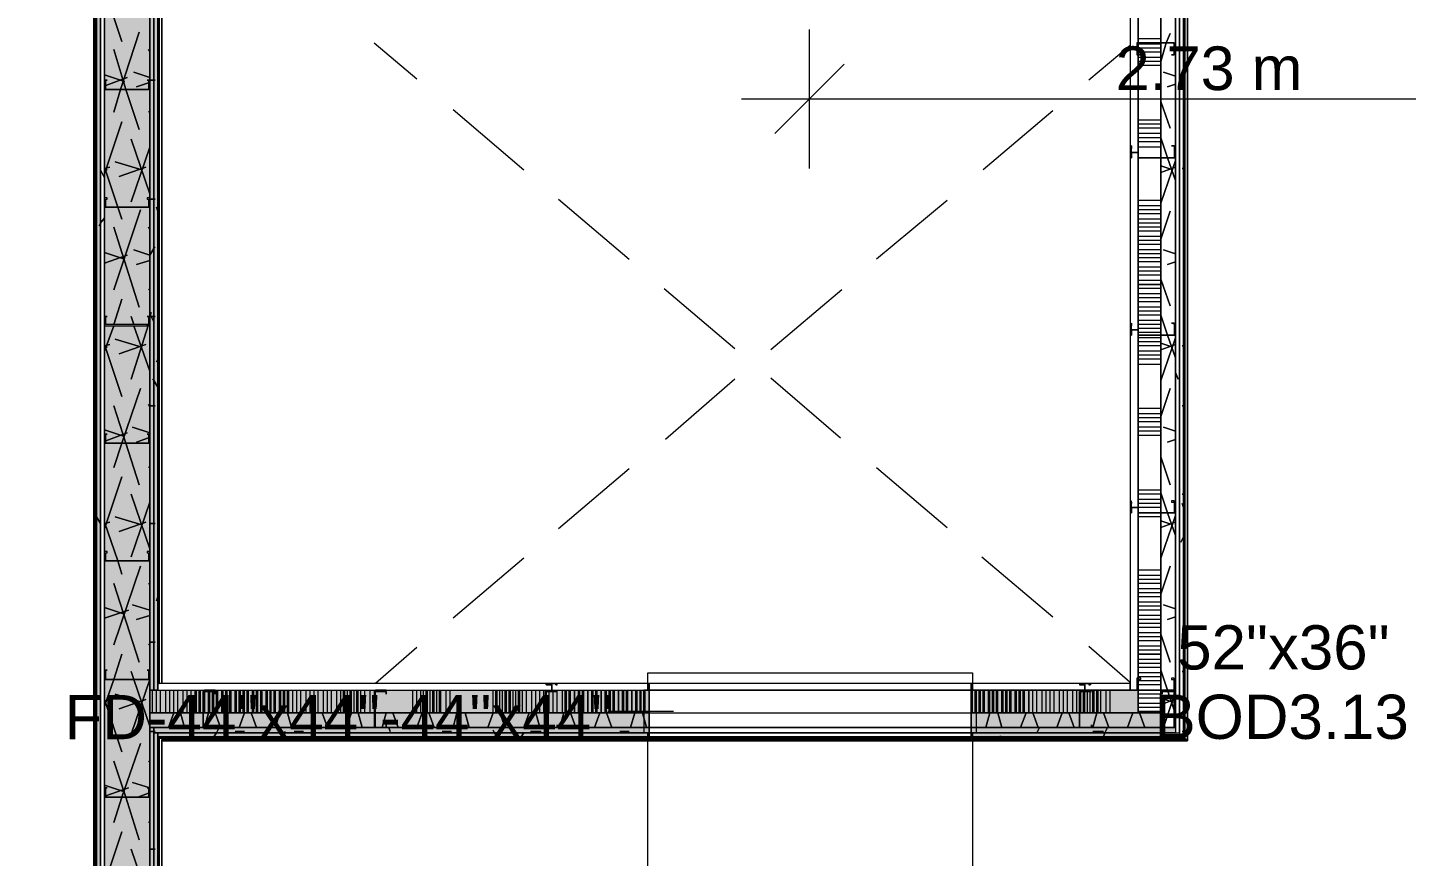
# Model space of a CAD drawing. Header units: metres. Extents: x -2 to 237, y -8 to 52.
# Drawn here: x 16.9 to 21.634, y 29.833 to 32.681 of the extents above; entities that cross this region are included whole.
import ezdxf

# ---------------------------------------------------------------- set-up
doc = ezdxf.new("R2010")
doc.units = ezdxf.units.M
doc.layers.add('HVAC - Ductos', color=5, linetype='Continuous', lineweight=0)
doc.layers.add('PDF2_Text', color=7, linetype='Continuous', lineweight=0)
doc.layers.add('PDF2_Geometry', color=7, linetype='Continuous', lineweight=0, true_color=0xaaaaaa)
doc.layers.add('PDF2_Solid Fills', color=7, linetype='Continuous', lineweight=0, true_color=0xffffff)
doc.styles.add('PDF Helvetica', font='')
doc.styles.get('PDF Helvetica').set_extended_font_data('Helvetica')

msp = doc.modelspace()

# ---------------------------------------------------------------- hatches: boundary and pattern name
at = {"layer": 'PDF2_Solid Fills', "lineweight": 0, "transparency": 33554559}
for points in [[(17.1357, 23.3916), (17.1495, 23.387), (17.1495, 33.5547), (17.1357, 33.5547), (17.1312, 33.541), (17.1312, 23.3916)], [(17.3146, 23.5613), (17.3192, 33.3009), (17.3192, 33.385), (17.1678, 33.385), (17.1678, 23.5567)], [(17.177, 28.4182), (17.1678, 28.4136), (17.1678, 23.5567), (17.3146, 23.5613), (17.3192, 33.3009), (17.3192, 33.385), (17.1678, 33.385), (17.1678, 32.876), (17.177, 32.876), (17.1678, 32.8714), (17.1678, 28.4182)]]:
    msp.add_hatch(color=256, dxfattribs=at).paths.add_polyline_path(points)
h = msp.add_hatch(color=256, dxfattribs=at)
h.paths.add_polyline_path([(17.3192, 30.404), (17.333, 30.404), (17.333, 33.3713), (17.3192, 33.3713)])
h.paths.add_polyline_path([(17.333, 30.2756), (17.3192, 30.2756), (17.3192, 23.5705), (17.333, 23.5705)])
h = msp.add_hatch(color=256, dxfattribs=at)
h.paths.add_polyline_path([(17.3467, 30.404), (17.3467, 33.353), (17.333, 33.353), (17.333, 30.404)])
h.paths.add_polyline_path([(17.3467, 23.5888), (17.3467, 30.2572), (17.333, 30.2572), (17.333, 23.5888)])
h = msp.add_hatch(color=256, dxfattribs=at)
h.paths.add_polyline_path([(20.6855, 32.2339), (20.6901, 32.2752), (20.6855, 32.2752)])
h.paths.add_polyline_path([(20.8369, 32.2339), (20.8415, 32.2706), (20.8369, 32.2706)])
h = msp.add_hatch(color=256, dxfattribs=at)
h.paths.add_polyline_path([(20.6855, 31.624), (20.6901, 31.6607), (20.6855, 31.6607), (20.6855, 31.624)])
h.paths.add_polyline_path([(20.8369, 31.6607), (20.8369, 31.624), (20.8369, 31.624), (20.8414, 31.6603), (20.8414, 31.6607)])
h = msp.add_hatch(color=256, dxfattribs=at)
h.paths.add_polyline_path([(20.6855, 31.014), (20.6901, 31.0507), (20.6855, 31.0507), (20.6855, 31.014)])
h.paths.add_polyline_path([(20.8369, 31.0507), (20.8369, 31.014), (20.8369, 31.014), (20.8414, 31.0503), (20.8414, 31.0507)])
h = msp.add_hatch(color=256, dxfattribs=at)
h.paths.add_polyline_path([(19.0344, 30.3261), (19.0344, 30.404), (17.3192, 30.404), (17.3192, 30.3261)])
h.paths.add_polyline_path([(20.1397, 30.404), (20.1397, 30.3261), (20.713, 30.3261), (20.713, 30.404)])
h = msp.add_hatch(color=256, dxfattribs=at)
h.paths.add_polyline_path([(19.0344, 30.3261), (19.0344, 30.404), (17.3192, 30.404), (17.3192, 30.3261)])
h.paths.add_polyline_path([(20.1397, 30.404), (20.1397, 30.3261), (20.713, 30.3261), (20.713, 30.404)])
h = msp.add_hatch(color=256, dxfattribs=at)
h.paths.add_polyline_path([(19.0344, 30.2756), (19.0344, 30.326), (17.3192, 30.326), (17.3192, 30.2756)])
h.paths.add_polyline_path([(20.1397, 30.326), (20.1397, 30.2756), (20.791, 30.2756), (20.791, 30.326)])
h = msp.add_hatch(color=256, dxfattribs=at)
h.paths.add_polyline_path([(19.0344, 30.2756), (19.0344, 30.326), (17.3192, 30.326), (17.3192, 30.2756)])
h.paths.add_polyline_path([(20.1397, 30.326), (20.1397, 30.2756), (20.791, 30.2756), (20.791, 30.326)])
h = msp.add_hatch(color=256, dxfattribs=at)
h.paths.add_polyline_path([(17.3467, 30.2572), (17.3467, 30.271), (17.3513, 30.271), (17.3513, 30.2572), (19.0344, 30.2572), (19.0344, 30.2756), (17.333, 30.2756), (17.333, 30.2572)])
h.paths.add_polyline_path([(20.1397, 30.2756), (20.1397, 30.2572), (20.8415, 30.2572), (20.8415, 30.2756)])
h = msp.add_hatch(color=256, dxfattribs=at)
h.paths.add_polyline_path([(19.0344, 30.2572), (19.0344, 30.2756), (17.333, 30.2756), (17.333, 30.2572)])
h.paths.add_polyline_path([(20.1397, 30.2756), (20.1397, 30.2572), (20.8415, 30.2572), (20.8415, 30.2756)])
h = msp.add_hatch(color=256, dxfattribs=at)
h.paths.add_polyline_path([(19.0344, 30.2435), (19.0344, 30.2572), (17.3467, 30.2572), (17.3467, 30.2435)])
h.paths.add_polyline_path([(20.8552, 30.2435), (20.8552, 30.2572), (20.1397, 30.2572), (20.1397, 30.2435)])
h = msp.add_hatch(color=256, dxfattribs=at)
h.paths.add_polyline_path([(19.0344, 30.2435), (19.0344, 30.2572), (17.3513, 30.2572), (17.3513, 30.2435)])
h.paths.add_polyline_path([(20.8552, 30.2435), (20.8552, 30.2572), (20.1397, 30.2572), (20.1397, 30.2435)])

# ---------------------------------------------------------------- linework, layer by layer
at = {"layer": 'HVAC - Ductos', "lineweight": 0}
for points in [[(19.5848, 32.1972), (19.5848, 32.4357), (19.5848, 32.6742)], [(19.704, 32.5549), (19.5848, 32.4357), (19.4656, 32.3165)], [(19.3509, 32.4357), (22.5567, 32.4357)], [(19.117, 30.3306), (18.8923, 30.3306)]]:
    msp.add_lwpolyline(points, dxfattribs=at)
for points in [[(19.0298, 30.404), (19.0298, 30.4636), (20.1443, 30.4636), (20.1443, 30.404)], [(19.0161, 30.2572), (20.1581, 30.2572), (20.1581, 30.404), (19.0161, 30.404)], [(20.1443, 30.2572), (20.1443, 29.661), (19.0298, 29.661), (19.0298, 30.2572)]]:
    msp.add_lwpolyline(points, close=True, dxfattribs=at)
at = {"layer": 'PDF2_Geometry', "lineweight": 0}
for points in [[(15.1407, 33.463), (17.1312, 33.463), (17.1312, 33.353), (17.1312, 23.5888), (17.1312, 23.3686), (26.8449, 23.3686), (26.955, 23.3686), (26.955, 23.4925), (26.8449, 23.4925), (26.8449, 23.5888), (26.8449, 30.2435), (26.8449, 31.0231), (26.8449, 31.1149), (26.8449, 33.353), (26.8449, 33.5685), (17.1312, 33.5685), (15.1407, 33.5685)], [(26.955, 23.387), (26.955, 23.4787), (26.955, 23.3732), (26.955, 23.3686), (26.955, 23.3732), (26.8449, 23.3732), (26.8449, 23.387), (26.8449, 23.3732), (17.1357, 23.3732), (17.1312, 23.3732), (17.1312, 23.3686), (17.1357, 23.3686), (17.1357, 23.3732), (17.1357, 23.387), (17.1357, 23.5888), (17.1357, 33.353), (17.1357, 33.5547), (17.1357, 33.5685), (17.1312, 33.5685), (21.1121, 33.5685)], [(26.8449, 33.5547), (17.1495, 33.5547), (17.1495, 33.5364), (17.1495, 33.353), (17.1495, 23.5888), (17.1495, 23.4008), (17.1495, 23.387), (26.8449, 23.387), (26.8449, 23.4008), (26.8449, 23.5567), (26.6614, 23.5567), (26.8449, 23.5567), (26.8449, 23.5705), (17.3192, 23.5705), (17.3192, 23.5567), (26.6293, 23.5567), (26.6293, 23.4925), (26.6293, 23.4787), (26.6431, 23.4787), (26.6431, 23.5521)], [(26.8449, 33.5364), (17.1633, 33.5364), (17.1633, 33.385), (17.1633, 33.353), (17.1633, 23.5888), (17.1633, 23.5567), (17.1633, 23.4008), (26.8449, 23.4008), (26.8449, 23.4283), (26.8449, 23.4787), (26.8265, 23.4787), (26.8128, 23.4787), (26.8128, 23.5888), (26.8128, 23.7723), (26.8128, 24.1483), (26.8128, 24.5565), (26.8128, 24.9601), (26.8128, 27.4), (26.8128, 27.8036)], [(17.3192, 30.326), (17.3192, 30.2756), (17.3192, 23.5888), (17.3192, 23.5705), (17.3192, 23.5567), (26.6293, 23.5567), (17.3192, 23.5567), (17.3192, 33.385), (17.1633, 33.385), (17.1633, 23.5567), (17.1633, 23.4008), (26.8449, 23.4008)], [(23.3043, 33.385), (20.8415, 33.385), (20.8415, 33.3713), (20.8415, 33.353), (20.8415, 30.2756), (20.791, 30.2756), (20.6855, 30.2756), (20.1397, 30.2756)], [(20.791, 33.385), (20.791, 33.353), (20.791, 32.6283), (20.791, 32.2339), (20.791, 31.6239), (20.791, 31.0139), (20.791, 30.404), (20.791, 30.326), (20.713, 30.326), (20.6855, 30.326), (20.5113, 30.326), (20.1397, 30.326)], [(17.333, 30.404), (17.3192, 30.404), (17.3192, 33.353)], [(20.713, 33.353), (20.713, 32.6283), (20.713, 30.404), (20.6855, 30.404), (20.1397, 30.404), (20.1397, 30.326), (20.5113, 30.326), (20.713, 30.326), (20.713, 30.404), (20.1397, 30.404), (19.0344, 30.404), (19.0344, 30.326), (20.1397, 30.326), (20.5113, 30.326), (20.791, 30.326), (20.791, 30.2756), (20.1397, 30.2756), (20.1397, 30.326), (20.1397, 30.2756), (19.0344, 30.2756), (17.3513, 30.2756), (17.333, 30.2756), (17.3192, 30.2756), (17.3192, 30.326), (17.3192, 30.404), (17.3192, 30.326), (17.3513, 30.326), (17.5026, 30.326), (18.0897, 30.326), (17.5026, 30.326), (17.3192, 30.326), (17.3192, 30.2756), (19.0344, 30.2756), (20.1397, 30.2756), (20.8415, 30.2756), (20.8415, 30.2572), (20.1397, 30.2572), (20.1397, 30.2756), (20.1397, 30.2572), (19.0344, 30.2572), (17.3513, 30.2572), (17.3467, 30.2572), (17.333, 30.2572), (17.333, 23.5888)], [(17.3513, 30.4269), (17.3513, 33.353), (17.3513, 30.4269), (17.3467, 30.4269), (17.3467, 30.404), (17.333, 30.404), (17.333, 33.353), (17.333, 33.3713), (20.713, 33.3713)], [(20.6855, 33.353), (17.3513, 33.353), (20.6855, 33.353), (20.713, 33.353), (20.6855, 33.353), (17.3467, 33.353), (17.3467, 30.4269), (17.3467, 30.404), (17.3513, 30.404), (19.0344, 30.404), (20.1397, 30.404), (20.1397, 30.4269), (19.0344, 30.4269), (19.0344, 30.2435), (17.3513, 30.2435), (20.8736, 30.2435), (20.8552, 30.2435), (20.6855, 30.2435)], [(17.3513, 30.4269), (17.3513, 33.353), (17.3513, 30.4269)], [(17.3513, 23.5888), (17.3513, 30.2435), (19.0344, 30.2435), (19.0344, 30.4269), (17.3513, 30.4269), (17.3513, 33.353), (20.6855, 33.353), (20.6855, 30.4269), (20.1397, 30.4269), (20.1397, 30.2435), (20.6855, 30.2435), (20.8736, 30.2435), (20.8736, 33.353), (23.2721, 33.353)], [(17.3605, 33.3438), (17.3605, 30.4269), (17.3605, 33.3438), (17.3559, 33.3438), (17.3559, 33.3484), (17.3513, 33.353)], [(17.3513, 30.4269), (17.3513, 33.353), (17.3513, 30.4269)], [(17.3605, 23.598), (17.3605, 30.2343), (20.8827, 30.2343), (20.8827, 33.3438), (20.8827, 30.2297), (20.8827, 30.2343), (20.8781, 30.2343), (20.8736, 30.2389), (20.8736, 30.2435), (20.8736, 33.353), (20.8736, 30.2389), (20.8736, 33.353), (20.8736, 30.2435), (20.8736, 30.2389), (20.8781, 30.2343), (20.8827, 30.2343), (20.8827, 30.2297), (17.3605, 30.2297), (20.8827, 30.2297), (20.8827, 30.2343), (20.8781, 30.2343), (20.8736, 30.2389), (20.8736, 30.2435), (17.3513, 30.2435), (17.3513, 23.5888), (17.3513, 30.2435), (20.8736, 30.2435), (20.8552, 30.2435)], [(20.8736, 33.353), (20.8736, 30.2389), (20.8736, 33.353), (20.8736, 30.2435), (17.3513, 30.2435), (17.3513, 23.5888), (17.3513, 30.2389), (20.8736, 30.2389), (17.3513, 30.2389), (17.3513, 23.5888)], [(20.8736, 33.353), (20.8736, 30.2435), (20.8736, 30.2389), (20.8781, 30.2343), (20.8827, 30.2343), (20.8827, 30.2297), (20.8827, 33.3438), (20.8827, 30.2343), (17.3605, 30.2343), (17.3605, 23.598), (26.6202, 23.598)], [(23.2767, 33.353), (20.869, 33.353), (20.869, 30.2435), (20.8736, 30.2435), (20.869, 30.2435), (20.8552, 30.2435), (20.6855, 30.2435), (20.1397, 30.2435), (19.0344, 30.2435), (20.1397, 30.2435), (20.1397, 30.2572), (20.6855, 30.2572), (20.8415, 30.2572), (20.8552, 30.2572), (20.8552, 33.353), (20.8552, 33.3713), (23.2905, 33.3713)], [(18.0897, 32.6283), (18.2365, 32.5045)], [(20.6855, 32.6191), (20.5433, 32.4999)], [(18.3603, 32.399), (18.6033, 32.1926)], [(20.4195, 32.3944), (20.1811, 32.1926)], [(18.7226, 32.0918), (18.9657, 31.8854)], [(20.0572, 32.0872), (19.8141, 31.8854)], [(19.0849, 31.7845), (19.328, 31.5781)], [(19.6949, 31.7799), (19.4518, 31.5735)], [(20.8369, 31.6607), (20.8369, 31.6652)], [(20.7956, 31.6239), (20.8001, 31.6239)], [(19.328, 31.4726), (19.0895, 31.2662)], [(19.4518, 31.4772), (19.6903, 31.2708)], [(18.9657, 31.1653), (18.7226, 30.959)], [(19.8141, 31.1699), (20.0572, 30.9636)], [(20.8369, 31.0369), (20.8415, 31.0369)], [(18.6033, 30.858), (18.3603, 30.6517)], [(20.1765, 30.8626), (20.4195, 30.6562)], [(18.2365, 30.5508), (18.0942, 30.4269)], [(20.5433, 30.5554), (20.6855, 30.4315)], [(18.0897, 30.326), (17.5026, 30.326), (17.3192, 30.326), (17.3192, 30.404), (19.0344, 30.404), (19.0344, 30.326), (18.6813, 30.326), (18.0942, 30.326), (18.6813, 30.326), (19.0344, 30.326), (20.1397, 30.326), (20.1397, 30.404)], [(18.7134, 30.4223), (18.7134, 30.4269)], [(20.1397, 30.2435), (20.1397, 30.4269), (19.0344, 30.4269), (19.0344, 30.404)], [(18.6767, 30.3903), (18.6813, 30.3903)], [(18.0942, 30.326), (18.6813, 30.326), (19.0344, 30.326), (19.0344, 30.2756), (19.0344, 30.2572), (20.1397, 30.2572), (20.8552, 30.2572), (20.8552, 30.2435), (20.1397, 30.2435), (20.1397, 30.2572)], [(19.0344, 30.326), (19.0344, 30.2756)], [(19.0344, 30.2572), (19.0344, 30.2435), (17.3513, 30.2435), (19.0344, 30.2435)], [(17.3513, 23.5888), (17.3513, 30.2435), (17.3513, 23.5888), (17.3513, 30.2435), (17.3467, 30.2435), (17.3467, 23.5888)], [(17.3513, 30.2389), (20.8736, 30.2389)], [(20.8736, 30.2389), (17.3513, 30.2389)], [(17.3605, 23.598), (17.3605, 30.2343)], [(17.3605, 23.598), (17.3605, 30.2343)], [(19.0344, 30.2435), (20.1397, 30.2435), (19.0344, 30.2435)], [(20.1397, 30.2435), (20.869, 30.2435), (20.1397, 30.2435)]]:
    msp.add_lwpolyline(points, dxfattribs=at)
for points in [[(17.1312, 33.5685), (17.1312, 23.3732), (17.1357, 23.3732), (17.1357, 33.5685)], [(17.1495, 23.387), (17.1495, 33.5547), (17.1357, 33.5547), (17.1357, 23.387)], [(17.1495, 33.5364), (17.1495, 23.4008), (17.1633, 23.4008), (17.1633, 33.5364)], [(17.1266, 33.463), (17.1266, 23.4787)], [(20.791, 30.326), (20.791, 30.404), (20.791, 31.0139), (20.791, 31.6239), (20.791, 32.2339), (20.791, 32.6283), (20.791, 33.385), (20.713, 33.385), (20.713, 32.6283), (20.713, 30.404), (20.713, 30.326)], [(20.791, 33.385), (20.791, 32.6283), (20.791, 32.2339), (20.791, 31.6239), (20.791, 31.0139), (20.791, 30.404), (20.791, 30.2756), (20.8415, 30.2756), (20.8415, 33.385)], [(17.3192, 30.404), (17.333, 30.404), (17.333, 33.3713), (17.3192, 33.3713)], [(17.333, 30.404), (17.3467, 30.404), (17.3467, 33.353), (17.333, 33.353)], [(17.3513, 33.353), (17.3467, 33.353), (17.3467, 30.4269), (17.3513, 30.4269)], [(17.3605, 33.3438), (20.6855, 33.3438), (17.3605, 33.3438), (17.3605, 30.4269), (17.3605, 33.3438), (17.3559, 33.3438), (17.3559, 33.3484), (17.3513, 33.353), (17.3513, 30.4269), (17.3513, 33.353), (20.6855, 33.353), (17.3513, 33.353), (17.3559, 33.3484), (17.3559, 33.3438)], [(20.6855, 33.353), (20.6855, 30.404), (20.713, 30.404), (20.713, 32.6283), (20.713, 33.353)], [(20.8415, 33.3713), (20.8415, 30.2572), (20.8552, 30.2572), (20.8552, 33.3713)], [(20.869, 30.2435), (20.869, 33.353), (20.8552, 33.353), (20.8552, 30.2435), (20.869, 30.2435), (20.8736, 30.2435), (20.8736, 33.353), (20.869, 33.353)], [(17.1312, 23.4787), (17.1312, 33.1695)], [(20.8369, 32.5871), (20.8277, 32.5871), (20.8369, 32.5871), (20.8369, 32.6283), (20.713, 32.6283), (20.7084, 32.6283), (20.7084, 32.5871), (20.713, 32.5871), (20.7222, 32.5871), (20.713, 32.5871), (20.713, 32.6283), (20.8369, 32.6283)], [(17.1633, 32.4999), (17.1633, 32.4724), (17.1633, 32.4678), (17.1678, 32.4678), (17.3146, 32.4678), (17.3192, 32.4724), (17.3192, 32.4999), (17.31, 32.4999), (17.3146, 32.4999), (17.3146, 32.4724), (17.3146, 32.4678), (17.1678, 32.4678), (17.1678, 32.4724), (17.1678, 32.4999), (17.1724, 32.4999)], [(20.713, 32.2752), (20.713, 32.2523), (20.6901, 32.2523), (20.6901, 32.2339), (20.6901, 32.2752), (20.6901, 32.266), (20.6901, 32.2752), (20.6855, 32.2752), (20.6855, 32.2339), (20.6901, 32.2339), (20.6901, 32.2523), (20.713, 32.2523), (20.713, 32.2339), (20.8369, 32.2339), (20.8415, 32.2339), (20.8415, 32.2706), (20.8369, 32.2752), (20.8277, 32.2752), (20.8369, 32.2752), (20.8369, 32.2706), (20.8369, 32.2339), (20.713, 32.2339)], [(17.1633, 32.0963), (17.1633, 32.0643), (17.1678, 32.0643), (17.3146, 32.0643), (17.3192, 32.0643), (17.3192, 32.0963), (17.31, 32.0963), (17.31, 32.0918), (17.3146, 32.0918), (17.3146, 32.0643), (17.1678, 32.0643), (17.1678, 32.0918), (17.1724, 32.0918), (17.1724, 32.0963)], [(17.1633, 31.6881), (17.1633, 31.6607), (17.1633, 31.6561), (17.1678, 31.6561), (17.3146, 31.6561), (17.3192, 31.6607), (17.3192, 31.6881), (17.31, 31.6881), (17.3146, 31.6881), (17.3146, 31.6607), (17.1678, 31.6607), (17.1678, 31.6881), (17.1724, 31.6881)], [(20.713, 31.6652), (20.713, 31.6423), (20.6901, 31.6423), (20.6901, 31.6239), (20.6901, 31.6607), (20.6901, 31.6652), (20.6901, 31.6607), (20.6901, 31.6561), (20.6901, 31.6607), (20.6901, 31.6652), (20.6855, 31.6607), (20.6855, 31.6239), (20.6901, 31.6239), (20.6901, 31.6423), (20.713, 31.6423), (20.713, 31.6239), (20.8369, 31.6239), (20.8415, 31.6239), (20.8415, 31.6607), (20.8369, 31.6652), (20.8277, 31.6652), (20.8369, 31.6652), (20.8369, 31.6607), (20.8369, 31.6239), (20.713, 31.6239)], [(17.1633, 31.2845), (17.1633, 31.2525), (17.1678, 31.2525), (17.3146, 31.2525), (17.3192, 31.2525), (17.3192, 31.2845), (17.31, 31.2845), (17.3146, 31.2845), (17.3146, 31.2525), (17.1678, 31.2525), (17.1678, 31.2845), (17.1724, 31.2845)], [(20.713, 31.0553), (20.713, 31.0323), (20.6901, 31.0323), (20.6901, 31.0139), (20.6901, 31.0507), (20.6901, 31.0461), (20.6901, 31.0507), (20.6901, 31.0553), (20.6855, 31.0507), (20.6855, 31.0139), (20.6901, 31.0139), (20.6901, 31.0323), (20.713, 31.0323), (20.713, 31.0139), (20.8369, 31.0139), (20.8415, 31.0139), (20.8415, 31.0507), (20.8369, 31.0507), (20.8369, 31.0553), (20.8277, 31.0553), (20.8277, 31.0507), (20.8369, 31.0507), (20.8369, 31.0139), (20.713, 31.0139)], [(17.1633, 30.881), (17.1633, 30.8488), (17.1678, 30.8488), (17.3146, 30.8488), (17.3192, 30.8488), (17.3192, 30.881), (17.31, 30.881), (17.31, 30.8764), (17.3146, 30.8764), (17.3146, 30.8488), (17.1678, 30.8488), (17.1678, 30.8764), (17.1724, 30.8764), (17.1724, 30.881)], [(17.1633, 30.4728), (17.1633, 30.4453), (17.1633, 30.4407), (17.1678, 30.4407), (17.3146, 30.4407), (17.3192, 30.4453), (17.3192, 30.4728), (17.31, 30.4728), (17.3146, 30.4728), (17.3146, 30.4453), (17.3146, 30.4407), (17.1678, 30.4407), (17.1678, 30.4453), (17.1678, 30.4728), (17.1724, 30.4728)], [(20.713, 30.4407), (20.7222, 30.4407), (20.7222, 30.4453), (20.713, 30.4453), (20.7084, 30.4453), (20.7084, 30.4407), (20.7084, 30.404), (20.713, 30.404), (20.8369, 30.404), (20.8369, 30.4407), (20.8369, 30.4453), (20.8277, 30.4453), (20.8277, 30.4407), (20.8369, 30.4407), (20.8369, 30.404), (20.713, 30.404)], [(19.0344, 30.404), (19.0344, 30.4269), (17.3467, 30.4269), (17.3467, 30.404)], [(17.5439, 30.3994), (17.5439, 30.3903), (17.5439, 30.3994), (17.5439, 30.404), (17.5072, 30.404), (17.5026, 30.3994), (17.5026, 30.2756), (17.5072, 30.2756), (17.5439, 30.2756), (17.5439, 30.2848), (17.5439, 30.2756), (17.5072, 30.2756), (17.5026, 30.2756), (17.5026, 30.3994), (17.5072, 30.3994)], [(18.131, 30.3994), (18.131, 30.3903), (18.131, 30.3994), (18.131, 30.404), (18.0942, 30.404), (18.0897, 30.3994), (18.0897, 30.2756), (18.0942, 30.2756), (18.131, 30.2756), (18.131, 30.2848), (18.131, 30.2756), (18.0942, 30.2756), (18.0942, 30.3994)], [(18.718, 30.3994), (18.6997, 30.3994), (18.6997, 30.4223), (18.6997, 30.4269), (18.6813, 30.4269), (18.718, 30.4269), (18.7134, 30.4269), (18.7134, 30.4223), (18.718, 30.4223), (18.718, 30.4269), (18.6813, 30.4269), (18.6767, 30.4269), (18.6813, 30.4223), (18.6997, 30.4223), (18.6997, 30.3994), (18.6813, 30.3994), (18.6767, 30.3994), (18.6767, 30.2756), (18.6813, 30.2756), (18.718, 30.2756), (18.718, 30.2848), (18.718, 30.2756), (18.6813, 30.2756), (18.6813, 30.3994)], [(20.6855, 30.404), (20.6855, 30.4269), (20.1397, 30.4269), (20.1397, 30.404)], [(20.5525, 30.3994), (20.5296, 30.3994), (20.5296, 30.4223), (20.5296, 30.4269), (20.5113, 30.4269), (20.5479, 30.4269), (20.5525, 30.4269), (20.5479, 30.4269), (20.5433, 30.4269), (20.5433, 30.4223), (20.5479, 30.4223), (20.5525, 30.4269), (20.5479, 30.4269), (20.5113, 30.4269), (20.5113, 30.4223), (20.5296, 30.4223), (20.5296, 30.3994), (20.5113, 30.3994), (20.5113, 30.2756), (20.5479, 30.2756), (20.5525, 30.2756), (20.5525, 30.2848), (20.5525, 30.2756), (20.5479, 30.2756), (20.5113, 30.2756), (20.5113, 30.3994)], [(20.7956, 30.2756), (20.7956, 30.2848), (20.7956, 30.2756), (20.8369, 30.2756), (20.8369, 30.3994), (20.8369, 30.404), (20.7956, 30.404), (20.7956, 30.3994), (20.7956, 30.3903), (20.7956, 30.3994), (20.8369, 30.3994), (20.8369, 30.2756)], [(17.333, 30.2756), (17.3192, 30.2756), (17.3192, 23.5705), (17.333, 23.5705)], [(19.0344, 30.2572), (19.0344, 30.2756), (17.333, 30.2756), (17.333, 30.2572)], [(17.3467, 30.2572), (17.333, 30.2572), (17.333, 23.5842), (17.3467, 23.5842)], [(19.0344, 30.2435), (19.0344, 30.2572), (17.3467, 30.2572), (17.3467, 30.2435)], [(17.3467, 23.5888), (17.3513, 23.5888), (17.3513, 30.2435), (17.3467, 30.2435)], [(17.1633, 30.0692), (17.1633, 30.0371), (17.1678, 30.0371), (17.3146, 30.0371), (17.3192, 30.0371), (17.3192, 30.0692), (17.31, 30.0692), (17.3146, 30.0692), (17.3146, 30.0371), (17.1678, 30.0371), (17.1678, 30.0692), (17.1724, 30.0692)]]:
    msp.add_lwpolyline(points, close=True, dxfattribs=at)
at = {"layer": 'PDF2_Geometry', "color": 254, "lineweight": 0, "true_color": 0xd2d2d2}
for points in [[(17.1633, 32.8118), (17.2229, 32.6329)], [(17.2825, 32.665), (17.2183, 32.4678), (17.1954, 32.3898), (17.2183, 32.4678)], [(17.1954, 32.6054), (17.2366, 32.4678), (17.2825, 32.3303), (17.2366, 32.4678)], [(17.3146, 32.6054), (17.3192, 32.5963)], [(17.2642, 32.5274), (17.3192, 32.5091)], [(17.1633, 32.5183), (17.232, 32.4954)], [(17.2412, 32.5091), (17.1678, 32.4816)], [(17.3146, 32.4908), (17.2733, 32.477)], [(17.3192, 32.3944), (17.3146, 32.3898)], [(17.2229, 32.3577), (17.1633, 32.1789)], [(17.255, 32.2981), (17.3192, 32.1101)], [(17.3192, 32.2706), (17.255, 32.0826)], [(17.1816, 32.2018), (17.1633, 32.1972)], [(17.1633, 32.2018), (17.2091, 32.0643), (17.2229, 32.0229), (17.2091, 32.0643)], [(17.2, 32.2202), (17.2917, 32.1926)], [(17.3054, 32.2018), (17.2137, 32.1697)], [(17.1633, 32.1926), (17.1724, 32.1926)], [(17.2871, 32.0551), (17.1954, 31.7799)], [(17.1954, 31.9955), (17.2825, 31.7203)], [(17.3146, 31.9955), (17.3192, 31.9863)], [(17.2642, 31.9175), (17.3192, 31.8991)], [(17.1633, 31.9083), (17.232, 31.8854)], [(17.2412, 31.8991), (17.1633, 31.8716)], [(17.3192, 31.8808), (17.2733, 31.867)], [(17.3192, 31.7845), (17.3146, 31.7799)], [(17.2229, 31.7478), (17.1954, 31.6607)], [(17.255, 31.6881), (17.2642, 31.6607)], [(17.1954, 31.6561), (17.1633, 31.5689)], [(17.3146, 31.6607), (17.255, 31.4726)], [(17.2642, 31.6561), (17.3192, 31.5001)], [(17.1816, 31.5918), (17.1633, 31.5873)], [(17.1633, 31.5918), (17.2229, 31.413)], [(17.1633, 31.5827), (17.1724, 31.5827)], [(17.2, 31.6102), (17.2917, 31.5827)], [(17.3054, 31.5918), (17.2137, 31.5597)], [(17.2871, 31.4405), (17.2229, 31.2525), (17.1954, 31.1699), (17.2229, 31.2525)], [(17.1954, 31.3809), (17.2366, 31.2525), (17.2825, 31.1103), (17.2366, 31.2525)], [(17.3146, 31.3855), (17.3192, 31.3763)], [(17.1633, 31.2983), (17.232, 31.2754)], [(17.2596, 31.3075), (17.3192, 31.2891)], [(17.2412, 31.2891), (17.1678, 31.2616)], [(17.3146, 31.2708), (17.2733, 31.257)], [(17.3192, 31.1745), (17.3146, 31.1699)], [(17.2229, 31.1378), (17.1633, 30.959)], [(17.255, 31.0782), (17.3192, 30.8902)], [(17.3192, 31.0507), (17.255, 30.8626)], [(17.1816, 30.9819), (17.1633, 30.9773)], [(17.1633, 30.9819), (17.2091, 30.8488), (17.2229, 30.803), (17.2091, 30.8488)], [(17.1633, 30.9727), (17.1678, 30.9727)], [(17.2, 31.0002), (17.2917, 30.9727)], [(17.3054, 30.9819), (17.2137, 30.9498)], [(17.2871, 30.8305), (17.1954, 30.56)], [(17.1954, 30.7709), (17.2825, 30.5003)], [(17.3146, 30.7709), (17.3192, 30.7663)], [(17.1633, 30.6884), (17.232, 30.6654)], [(17.2596, 30.6975), (17.3192, 30.6792)], [(17.2458, 30.6792), (17.1633, 30.6517)], [(17.3192, 30.6608), (17.2733, 30.6471)], [(17.3192, 30.5645), (17.3146, 30.56)], [(17.2229, 30.5278), (17.1954, 30.4407), (17.1633, 30.3489), (17.1954, 30.4407)], [(17.255, 30.4682), (17.2642, 30.4407), (17.3192, 30.2802), (17.2642, 30.4407)], [(17.3192, 30.4407), (17.255, 30.2526)], [(17.1816, 30.3719), (17.1633, 30.3673)], [(17.1633, 30.3719), (17.2229, 30.193)], [(17.1633, 30.3627), (17.1678, 30.3627)], [(17.2, 30.3903), (17.2917, 30.3627)], [(17.3054, 30.3719), (17.2137, 30.3398)], [(17.2871, 30.2206), (17.2229, 30.0371), (17.1954, 29.95), (17.2229, 30.0371)], [(17.1954, 30.1609), (17.2366, 30.0371), (17.2825, 29.8903), (17.2366, 30.0371)], [(17.3146, 30.1609), (17.3192, 30.1563)], [(17.1633, 30.0783), (17.232, 30.0555)], [(17.2458, 30.0692), (17.1678, 30.0417)], [(17.2596, 30.0875), (17.3192, 30.0692)], [(17.3146, 30.0509), (17.2779, 30.0371)], [(17.3192, 29.9546), (17.3146, 29.95)], [(17.2229, 29.9178), (17.1633, 29.739)], [(17.255, 29.8583), (17.3192, 29.6702)]]:
    msp.add_lwpolyline(points, close=True, dxfattribs=at)
at = {"layer": 'PDF2_Geometry', "color": 254, "lineweight": 0, "true_color": 0xeaeaea}
for points in [[(20.791, 32.6421), (20.713, 32.6421)], [(20.791, 32.6237), (20.713, 32.6237)], [(20.791, 32.61), (20.713, 32.61)], [(20.791, 32.5963), (20.713, 32.5963)], [(20.791, 32.5779), (20.713, 32.5779)], [(20.791, 32.5641), (20.713, 32.5641)], [(20.791, 32.5503), (20.713, 32.5503)], [(20.791, 32.3623), (20.713, 32.3623)], [(20.791, 32.3486), (20.713, 32.3486)], [(20.791, 32.3349), (20.713, 32.3349)], [(20.791, 32.3165), (20.713, 32.3165)], [(20.791, 32.3027), (20.713, 32.3027)], [(20.791, 32.2889), (20.713, 32.2889)], [(20.791, 32.2706), (20.713, 32.2706)], [(20.791, 32.0872), (20.713, 32.0872)], [(20.791, 32.0688), (20.713, 32.0688)], [(20.791, 32.0551), (20.713, 32.0551)], [(20.791, 32.0413), (20.713, 32.0413)], [(20.791, 32.0229), (20.713, 32.0229)], [(20.791, 32.0092), (20.713, 32.0092)], [(20.791, 31.9955), (20.713, 31.9955)], [(20.791, 31.9817), (20.713, 31.9817)], [(20.791, 31.9633), (20.713, 31.9633)], [(20.791, 31.9495), (20.713, 31.9495)], [(20.791, 31.9358), (20.713, 31.9358)], [(20.791, 31.9175), (20.713, 31.9175)], [(20.791, 31.9037), (20.713, 31.9037)], [(20.791, 31.89), (20.713, 31.89)], [(20.791, 31.8762), (20.713, 31.8762)], [(20.791, 31.8578), (20.713, 31.8578)], [(20.791, 31.8441), (20.713, 31.8441)], [(20.791, 31.8303), (20.713, 31.8303)], [(20.791, 31.812), (20.713, 31.812)], [(20.791, 31.7845), (20.713, 31.7845)], [(20.791, 31.7661), (20.713, 31.7661)], [(20.791, 31.7524), (20.713, 31.7524)], [(20.791, 31.7386), (20.713, 31.7386)], [(20.791, 31.7203), (20.713, 31.7203)], [(20.791, 31.7065), (20.713, 31.7065)], [(20.791, 31.6927), (20.713, 31.6927)], [(20.791, 31.6744), (20.713, 31.6744)], [(20.791, 31.6607), (20.713, 31.6607)], [(20.791, 31.6469), (20.713, 31.6469)], [(20.791, 31.6331), (20.713, 31.6331)], [(20.791, 31.6148), (20.713, 31.6148)], [(20.791, 31.601), (20.713, 31.601)], [(20.791, 31.5873), (20.713, 31.5873)], [(20.791, 31.5689), (20.713, 31.5689)], [(20.791, 31.5551), (20.713, 31.5551)], [(20.791, 31.5414), (20.713, 31.5414)], [(20.791, 31.523), (20.713, 31.523)], [(20.791, 31.3717), (20.713, 31.3717)], [(20.791, 31.3533), (20.713, 31.3533)], [(20.791, 31.3396), (20.713, 31.3396)], [(20.791, 31.3259), (20.713, 31.3259)], [(20.791, 31.3075), (20.713, 31.3075)], [(20.791, 31.2937), (20.713, 31.2937)], [(20.791, 31.2799), (20.713, 31.2799)], [(20.791, 31.0919), (20.713, 31.0919)], [(20.791, 31.0782), (20.713, 31.0782)], [(20.791, 31.0599), (20.713, 31.0599)], [(20.791, 31.0461), (20.713, 31.0461)], [(20.791, 31.0323), (20.713, 31.0323)], [(20.791, 31.0139), (20.713, 31.0139)], [(20.791, 31.0002), (20.713, 31.0002)], [(20.791, 30.8168), (20.713, 30.8168)], [(20.791, 30.7984), (20.713, 30.7984)], [(20.791, 30.7847), (20.713, 30.7847)], [(20.791, 30.7709), (20.713, 30.7709)], [(20.791, 30.7525), (20.713, 30.7525)], [(20.791, 30.7388), (20.713, 30.7388)], [(20.791, 30.7251), (20.713, 30.7251)], [(20.791, 30.7067), (20.713, 30.7067)], [(20.791, 30.6929), (20.713, 30.6929)], [(20.791, 30.6792), (20.713, 30.6792)], [(20.791, 30.6608), (20.713, 30.6608)], [(20.791, 30.6471), (20.713, 30.6471)], [(20.791, 30.6333), (20.713, 30.6333)], [(20.791, 30.6196), (20.713, 30.6196)], [(20.791, 30.6012), (20.713, 30.6012)], [(20.791, 30.5874), (20.713, 30.5874)], [(20.791, 30.5737), (20.713, 30.5737)], [(20.791, 30.5554), (20.713, 30.5554)], [(20.791, 30.5416), (20.713, 30.5416)], [(20.791, 30.5095), (20.713, 30.5095)], [(20.791, 30.4957), (20.713, 30.4957)], [(20.791, 30.482), (20.713, 30.482)], [(20.791, 30.4636), (20.713, 30.4636)], [(20.791, 30.4499), (20.713, 30.4499)], [(17.3284, 30.326), (17.3284, 30.404)], [(17.3421, 30.326), (17.3421, 30.404)], [(17.3559, 30.326), (17.3559, 30.404)], [(17.3742, 30.326), (17.3742, 30.404)], [(17.388, 30.326), (17.388, 30.404)], [(17.4017, 30.326), (17.4017, 30.404)], [(17.4155, 30.326), (17.4155, 30.404)], [(17.4339, 30.326), (17.4339, 30.404)], [(17.4476, 30.326), (17.4476, 30.404)], [(17.4614, 30.326), (17.4614, 30.404)], [(17.4751, 30.326), (17.4751, 30.404)], [(17.4797, 30.326), (17.4797, 30.404)], [(17.4889, 30.326), (17.4889, 30.404)], [(17.4934, 30.326), (17.4934, 30.404)], [(17.521, 30.326), (17.521, 30.3994)], [(17.5256, 30.326), (17.5256, 30.404)], [(17.5348, 30.326), (17.5348, 30.3994)], [(17.5394, 30.326), (17.5394, 30.3994)], [(17.5485, 30.326), (17.5485, 30.404)], [(17.5531, 30.326), (17.5531, 30.404)], [(17.5668, 30.326), (17.5668, 30.404)], [(17.5714, 30.326), (17.5714, 30.404)], [(17.5806, 30.326), (17.5806, 30.404)], [(17.5852, 30.326), (17.5852, 30.404)], [(17.5944, 30.326), (17.5944, 30.404)], [(17.599, 30.326), (17.599, 30.404)], [(17.6127, 30.326), (17.6127, 30.404)], [(17.6173, 30.326), (17.6173, 30.404)], [(17.6265, 30.326), (17.6265, 30.404)], [(17.6311, 30.326), (17.6311, 30.404)], [(17.6402, 30.326), (17.6402, 30.404)], [(17.6448, 30.326), (17.6448, 30.404)], [(17.654, 30.326), (17.654, 30.404)], [(17.6585, 30.326), (17.6585, 30.404)], [(17.6723, 30.326), (17.6723, 30.404)], [(17.6769, 30.326), (17.6769, 30.404)], [(17.6861, 30.326), (17.6861, 30.404)], [(17.6907, 30.326), (17.6907, 30.404)], [(17.6999, 30.326), (17.6999, 30.404)], [(17.7045, 30.326), (17.7045, 30.404)], [(17.7182, 30.326), (17.7182, 30.404)], [(17.7228, 30.326), (17.7228, 30.404)], [(17.732, 30.326), (17.732, 30.404)], [(17.7365, 30.326), (17.7365, 30.404)], [(17.7503, 30.326), (17.7503, 30.404)], [(17.7641, 30.326), (17.7641, 30.404)], [(17.7686, 30.326), (17.7686, 30.404)], [(17.7778, 30.326), (17.7778, 30.404)], [(17.7824, 30.326), (17.7824, 30.404)], [(17.7916, 30.326), (17.7916, 30.404)], [(17.7962, 30.326), (17.7962, 30.404)], [(17.8099, 30.326), (17.8099, 30.404)], [(17.8237, 30.326), (17.8237, 30.404)], [(17.8374, 30.326), (17.8374, 30.404)], [(17.8558, 30.326), (17.8558, 30.404)], [(17.8696, 30.326), (17.8696, 30.404)], [(17.8833, 30.326), (17.8833, 30.404)], [(17.8971, 30.326), (17.8971, 30.404)], [(17.9154, 30.326), (17.9154, 30.404)], [(17.9291, 30.326), (17.9291, 30.404)], [(17.9429, 30.326), (17.9429, 30.404)], [(17.9613, 30.326), (17.9613, 30.404)], [(17.9751, 30.326), (17.9751, 30.404)], [(17.9842, 30.326), (17.9842, 30.404)], [(17.9888, 30.326), (17.9888, 30.404)], [(17.9979, 30.326), (17.9979, 30.404)], [(18.0071, 30.326), (18.0071, 30.404)], [(18.0117, 30.326), (18.0117, 30.404)], [(18.0209, 30.326), (18.0209, 30.404)], [(18.0301, 30.326), (18.0301, 30.404)], [(18.0347, 30.326), (18.0347, 30.404)], [(18.0438, 30.326), (18.0438, 30.404)], [(18.0576, 30.326), (18.0576, 30.404)], [(18.0759, 30.326), (18.0759, 30.404)], [(18.2227, 30.326), (18.2227, 30.404)], [(18.2365, 30.326), (18.2365, 30.404)], [(18.2502, 30.326), (18.2502, 30.404)], [(18.2594, 30.326), (18.2594, 30.404)], [(18.2685, 30.326), (18.2685, 30.404)], [(18.2731, 30.326), (18.2731, 30.404)], [(18.2823, 30.326), (18.2823, 30.404)], [(18.2915, 30.326), (18.2915, 30.404)], [(18.2961, 30.326), (18.2961, 30.404)], [(18.3053, 30.326), (18.3053, 30.404)], [(18.3144, 30.326), (18.3144, 30.404)], [(18.319, 30.326), (18.319, 30.404)], [(18.3373, 30.326), (18.3373, 30.404)], [(18.3511, 30.326), (18.3511, 30.404)], [(18.4979, 30.326), (18.4979, 30.404)], [(18.507, 30.326), (18.507, 30.404)], [(18.5116, 30.326), (18.5116, 30.404)], [(18.5208, 30.326), (18.5208, 30.404)], [(18.53, 30.326), (18.53, 30.404)], [(18.5392, 30.326), (18.5392, 30.404)], [(18.5437, 30.326), (18.5437, 30.404)], [(18.5529, 30.326), (18.5529, 30.404)], [(18.5575, 30.326), (18.5575, 30.404)], [(18.5667, 30.326), (18.5667, 30.404)], [(18.5758, 30.326), (18.5758, 30.404)], [(18.585, 30.326), (18.585, 30.404)], [(18.5896, 30.326), (18.5896, 30.404)], [(18.5987, 30.326), (18.5987, 30.404)], [(18.6125, 30.326), (18.6125, 30.404)], [(18.6309, 30.326), (18.6309, 30.404)], [(18.6446, 30.326), (18.6446, 30.404)], [(18.6584, 30.326), (18.6584, 30.404)], [(18.6721, 30.326), (18.6721, 30.404)], [(18.6905, 30.326), (18.6905, 30.404)], [(18.7043, 30.326), (18.7043, 30.3994)], [(18.718, 30.326), (18.718, 30.404)], [(18.7364, 30.326), (18.7364, 30.404)], [(18.7455, 30.326), (18.7455, 30.404)], [(18.7501, 30.326), (18.7501, 30.404)], [(18.7593, 30.326), (18.7593, 30.404)], [(18.7638, 30.326), (18.7638, 30.404)], [(18.7776, 30.326), (18.7776, 30.404)], [(18.7914, 30.326), (18.7914, 30.404)], [(18.796, 30.326), (18.796, 30.404)], [(18.8052, 30.326), (18.8052, 30.404)], [(18.8098, 30.326), (18.8098, 30.404)], [(18.8372, 30.326), (18.8372, 30.404)], [(18.8418, 30.326), (18.8418, 30.404)], [(18.851, 30.326), (18.851, 30.404)], [(18.8556, 30.326), (18.8556, 30.404)], [(18.8831, 30.326), (18.8831, 30.404)], [(18.8877, 30.326), (18.8877, 30.404)], [(18.8969, 30.326), (18.8969, 30.404)], [(18.9015, 30.326), (18.9015, 30.404)], [(18.9106, 30.326), (18.9106, 30.404)], [(18.9152, 30.326), (18.9152, 30.404)], [(18.9427, 30.326), (18.9427, 30.404)], [(18.9473, 30.326), (18.9473, 30.404)], [(18.9565, 30.326), (18.9565, 30.404)], [(18.9611, 30.326), (18.9611, 30.404)], [(18.9886, 30.326), (18.9886, 30.404)], [(18.9932, 30.326), (18.9932, 30.404)], [(19.0024, 30.326), (19.0024, 30.404)], [(19.0069, 30.326), (19.0069, 30.404)], [(19.0207, 30.326), (19.0207, 30.404)], [(19.0344, 30.326), (19.0344, 30.404)], [(20.1397, 30.326), (20.1397, 30.404)], [(20.1443, 30.326), (20.1443, 30.404)], [(20.1535, 30.326), (20.1535, 30.404)], [(20.1581, 30.326), (20.1581, 30.404)], [(20.1673, 30.326), (20.1673, 30.404)], [(20.1719, 30.326), (20.1719, 30.404)], [(20.1811, 30.326), (20.1811, 30.404)], [(20.1856, 30.326), (20.1856, 30.404)], [(20.1994, 30.326), (20.1994, 30.404)], [(20.2039, 30.326), (20.2039, 30.404)], [(20.2131, 30.326), (20.2131, 30.404)], [(20.2177, 30.326), (20.2177, 30.404)], [(20.2269, 30.326), (20.2269, 30.404)], [(20.2315, 30.326), (20.2315, 30.404)], [(20.2452, 30.326), (20.2452, 30.404)], [(20.2498, 30.326), (20.2498, 30.404)], [(20.259, 30.326), (20.259, 30.404)], [(20.2636, 30.326), (20.2636, 30.404)], [(20.2728, 30.326), (20.2728, 30.404)], [(20.2773, 30.326), (20.2773, 30.404)], [(20.2956, 30.326), (20.2956, 30.404)], [(20.3048, 30.326), (20.3048, 30.404)], [(20.3094, 30.326), (20.3094, 30.404)], [(20.3186, 30.326), (20.3186, 30.404)], [(20.3232, 30.326), (20.3232, 30.404)], [(20.3507, 30.326), (20.3507, 30.404)], [(20.3645, 30.326), (20.3645, 30.404)], [(20.3828, 30.326), (20.3828, 30.404)], [(20.3966, 30.326), (20.3966, 30.404)], [(20.4103, 30.326), (20.4103, 30.404)], [(20.4241, 30.326), (20.4241, 30.404)], [(20.4425, 30.326), (20.4425, 30.404)], [(20.4562, 30.326), (20.4562, 30.404)], [(20.4699, 30.326), (20.4699, 30.404)], [(20.4883, 30.326), (20.4883, 30.404)], [(20.5021, 30.326), (20.5021, 30.404)], [(20.5159, 30.326), (20.5159, 30.404)], [(20.525, 30.326), (20.525, 30.3994)], [(20.5296, 30.326), (20.5296, 30.3994)], [(20.5387, 30.326), (20.5387, 30.404)], [(20.5479, 30.326), (20.5479, 30.404)], [(20.5571, 30.326), (20.5571, 30.404)], [(20.5617, 30.326), (20.5617, 30.404)], [(20.5708, 30.326), (20.5708, 30.404)], [(20.5754, 30.326), (20.5754, 30.404)], [(20.5846, 30.326), (20.5846, 30.404)], [(20.603, 30.326), (20.603, 30.404)], [(20.6167, 30.326), (20.6167, 30.404)], [(20.791, 30.4361), (20.713, 30.4361)], [(20.791, 30.4223), (20.713, 30.4223)], [(20.791, 30.404), (20.713, 30.404)], [(20.791, 30.3903), (20.713, 30.3903)], [(20.791, 30.3765), (20.713, 30.3765)], [(20.791, 30.3581), (20.713, 30.3581)], [(20.791, 30.3444), (20.713, 30.3444)], [(20.791, 30.3306), (20.713, 30.3306)]]:
    msp.add_lwpolyline(points, dxfattribs=at)
at = {"layer": 'PDF2_Geometry', "color": 254, "lineweight": 0, "true_color": 0xdddddd}
for points in [[(20.8231, 32.6604), (20.8093, 32.6283), (20.791, 32.5641), (20.8093, 32.6283)], [(20.8001, 32.5274), (20.8415, 32.5137)], [(20.8415, 32.4862), (20.8139, 32.477)], [(20.791, 32.4266), (20.8231, 32.3349)], [(20.791, 32.3027), (20.8139, 32.2339), (20.8415, 32.156), (20.8139, 32.2339)], [(20.8415, 32.2247), (20.791, 32.078)], [(20.791, 32.2064), (20.8323, 32.1926)], [(20.8415, 32.2018), (20.791, 32.1835)], [(20.8231, 32.0505), (20.791, 31.9541)], [(20.8001, 31.9175), (20.8415, 31.9037)], [(20.8415, 31.8762), (20.8139, 31.867)], [(20.791, 31.8166), (20.8231, 31.7248)], [(20.791, 31.6927), (20.8139, 31.6239), (20.8415, 31.546), (20.8139, 31.6239)], [(20.8415, 31.6148), (20.791, 31.468)], [(20.791, 31.5964), (20.8323, 31.5827)], [(20.8415, 31.5918), (20.791, 31.5735)], [(20.8231, 31.4405), (20.791, 31.3442)], [(20.8001, 31.3075), (20.8415, 31.2937)], [(20.8415, 31.2662), (20.8139, 31.257)], [(20.791, 31.2066), (20.8231, 31.1103)], [(20.791, 31.0828), (20.8139, 31.0139), (20.8415, 30.936), (20.8139, 31.0139)], [(20.8415, 31.0048), (20.791, 30.858)], [(20.791, 30.9865), (20.8323, 30.9727)], [(20.8415, 30.9819), (20.791, 30.9636)], [(20.8231, 30.8305), (20.791, 30.7342)], [(20.8001, 30.6975), (20.8415, 30.6838)], [(20.8415, 30.6562), (20.8139, 30.6471)], [(20.791, 30.5966), (20.8231, 30.5003)], [(20.791, 30.4728), (20.8139, 30.404), (20.8369, 30.3352), (20.8139, 30.404)], [(20.791, 30.3765), (20.8323, 30.3627)], [(20.8415, 30.3719), (20.8369, 30.3719), (20.791, 30.3535), (20.8369, 30.3719)], [(20.8415, 30.3948), (20.8369, 30.3857), (20.8001, 30.2756), (20.8369, 30.3857)], [(17.4017, 30.326), (17.3834, 30.2756)], [(17.4247, 30.326), (17.4385, 30.2756)], [(17.521, 30.326), (17.5072, 30.2756)], [(17.5439, 30.326), (17.5623, 30.2756)], [(17.6448, 30.326), (17.6265, 30.2756)], [(17.6677, 30.326), (17.6861, 30.2756)], [(17.7641, 30.326), (17.7503, 30.2756)], [(17.7916, 30.326), (17.8054, 30.2756)], [(17.8879, 30.326), (17.8696, 30.2756)], [(17.9108, 30.326), (17.9291, 30.2756)], [(18.0117, 30.326), (17.9934, 30.2756)], [(18.0347, 30.326), (18.0484, 30.2756)], [(18.131, 30.326), (18.1172, 30.2756)], [(18.1539, 30.326), (18.1722, 30.2756)], [(18.2548, 30.326), (18.2365, 30.2756)], [(18.2777, 30.326), (18.2961, 30.2756)], [(18.374, 30.326), (18.3603, 30.2756)], [(18.4016, 30.326), (18.4153, 30.2756)], [(18.4979, 30.326), (18.4795, 30.2756)], [(18.5208, 30.326), (18.5392, 30.2756)], [(18.6217, 30.326), (18.6033, 30.2756)], [(18.6446, 30.326), (18.6584, 30.2756)], [(18.741, 30.326), (18.7272, 30.2756)], [(18.7638, 30.326), (18.7822, 30.2756)], [(18.8648, 30.326), (18.8464, 30.2756)], [(18.8877, 30.326), (18.9061, 30.2756)], [(18.9841, 30.326), (18.9703, 30.2756)], [(19.0115, 30.326), (19.0252, 30.2756)], [(20.2039, 30.326), (20.1902, 30.2756)], [(20.2315, 30.326), (20.2452, 30.2756)], [(20.3278, 30.326), (20.3094, 30.2756)], [(20.3507, 30.326), (20.369, 30.2756)], [(20.4516, 30.326), (20.4333, 30.2756)], [(20.4745, 30.326), (20.4929, 30.2756)], [(20.5708, 30.326), (20.5571, 30.2756)], [(20.5938, 30.326), (20.6121, 30.2756)], [(20.6947, 30.326), (20.6763, 30.2756)], [(20.7176, 30.326), (20.736, 30.2756)], [(20.8369, 30.3306), (20.8415, 30.326)], [(17.3192, 30.2802), (17.3192, 30.2756)]]:
    msp.add_lwpolyline(points, close=True, dxfattribs=at)
at = {"layer": 'PDF2_Geometry', "color": 254, "lineweight": 0, "true_color": 0xeaeaea}
for points in [[(17.333, 32.4999), (17.3192, 32.4999), (17.333, 32.4999), (17.3375, 32.4999)], [(20.869, 32.4999), (20.8644, 32.4999)], [(20.869, 32.1972), (20.8644, 32.1972)], [(17.1495, 32.1926), (17.1633, 32.1652)], [(17.333, 32.0918), (17.3192, 32.0918), (17.333, 32.0918), (17.3375, 32.0918)], [(17.3421, 32.0643), (17.3467, 32.0505)], [(17.1495, 32.0092), (17.1633, 32.0275), (17.1495, 32.0092), (17.1449, 32)], [(17.3192, 31.8991), (17.333, 31.9221), (17.3375, 31.9266), (17.333, 31.9221), (17.3192, 31.8991), (17.3192, 31.9037)], [(20.8415, 31.8946), (20.8415, 31.8991)], [(20.713, 31.7982), (20.791, 31.7982)], [(17.3192, 31.6881), (17.3238, 31.7019), (17.3192, 31.6881), (17.333, 31.6881), (17.3375, 31.6881), (17.333, 31.6881)], [(17.3192, 31.6973), (17.333, 31.6698)], [(20.869, 31.5873), (20.8644, 31.5873)], [(17.3421, 31.5322), (17.3467, 31.5414)], [(20.8415, 31.4956), (20.8506, 31.4726)], [(17.3284, 31.4726), (17.333, 31.468), (17.3467, 31.4451), (17.333, 31.468)], [(17.333, 31.3809), (17.3192, 31.3809), (17.333, 31.3809), (17.3375, 31.3809)], [(20.869, 31.3809), (20.8644, 31.3809)], [(20.869, 31.0782), (20.8644, 31.0782)], [(20.8644, 31.0461), (20.869, 31.0323)], [(17.1357, 31.0002), (17.1495, 30.9773)], [(17.333, 30.9773), (17.3192, 30.9773), (17.333, 30.9773), (17.3375, 30.9773)], [(20.8598, 30.9131), (20.869, 30.9314)], [(17.3192, 30.8764), (17.3192, 30.881)], [(17.3421, 30.7113), (17.3467, 30.7251)], [(17.333, 30.5691), (17.3192, 30.5691), (17.333, 30.5691), (17.3375, 30.5691)], [(20.713, 30.5278), (20.791, 30.5278)], [(20.869, 30.4682), (20.8644, 30.4682)], [(17.3467, 30.4269), (17.3467, 30.4223)], [(17.5072, 30.3994), (17.5072, 30.326)], [(17.7457, 30.404), (17.7457, 30.326)], [(18.7776, 30.404), (18.7776, 30.326)], [(18.8235, 30.404), (18.8235, 30.326)], [(18.8693, 30.404), (18.8693, 30.326)], [(18.9289, 30.404), (18.9289, 30.326)], [(18.9749, 30.404), (18.9749, 30.326)], [(19.0161, 30.404), (19.0161, 30.326)], [(20.2911, 30.404), (20.2911, 30.326)], [(20.337, 30.404), (20.337, 30.326)], [(20.869, 30.3169), (20.869, 30.3214)], [(17.333, 30.2618), (17.3192, 30.2618), (17.333, 30.2618), (17.3375, 30.2618)], [(17.5394, 30.2435), (17.5485, 30.2572), (17.5577, 30.2756), (17.5485, 30.2572)], [(17.5531, 30.2756), (17.5531, 30.271)], [(17.6448, 30.2618), (17.6127, 30.2618)], [(17.7732, 30.2435), (17.7824, 30.2572), (17.7824, 30.2618), (17.7824, 30.2572)], [(17.8466, 30.2618), (17.8145, 30.2618)], [(18.1402, 30.2756), (18.1447, 30.2618)], [(18.3557, 30.2618), (18.3236, 30.2618)], [(18.5024, 30.2572), (18.5116, 30.2435), (18.5024, 30.2572), (18.4979, 30.2664)], [(18.5941, 30.2435), (18.6033, 30.2572)], [(18.663, 30.2618), (18.6263, 30.2618)], [(18.9657, 30.2618), (18.9335, 30.2618)], [(20.3645, 30.2572), (20.3736, 30.2756)], [(20.5938, 30.2618), (20.5571, 30.2618)], [(20.5938, 30.2435), (20.5984, 30.2572), (20.6076, 30.2756), (20.5984, 30.2572)], [(20.869, 30.2618), (20.8644, 30.2618)], [(18.2685, 30.2526), (18.2731, 30.2435)], [(20.2407, 30.2435), (20.2407, 30.248)], [(17.333, 29.8583), (17.3192, 29.8583), (17.333, 29.8583), (17.3375, 29.8583)]]:
    msp.add_lwpolyline(points, close=True, dxfattribs=at)
at = {"layer": 'PDF2_Geometry', "color": 254, "lineweight": 0, "true_color": 0xd2d2d2}
for points in [[(17.31, 31.6561), (17.31, 31.6607)], [(17.3146, 31.6652), (17.3192, 31.6652)], [(20.7084, 30.4086), (20.713, 30.4086)], [(17.5026, 30.3398), (17.5026, 30.3444)], [(18.0897, 30.3031), (18.0942, 30.3031)]]:
    msp.add_lwpolyline(points, dxfattribs=at)

# ---------------------------------------------------------------- texts
at = {"layer": 'PDF2_Text', "lineweight": 0, "attachment_point": 4, "style": 'PDF Helvetica'}
for s, insert, char_height in [('2.73 m', (20.6359, 32.5401), 0.15017), ('52"x36"', (20.8469, 30.5503), 0.15205), ('FD-44"x44"-44"x44"', (17.0264, 30.3118), 0.15205), ('BOD3.13', (20.7689, 30.3118), 0.15205)]:
    msp.add_mtext(s, dxfattribs=dict(at, insert=insert, char_height=char_height))

doc.saveas('drawing.dxf')
